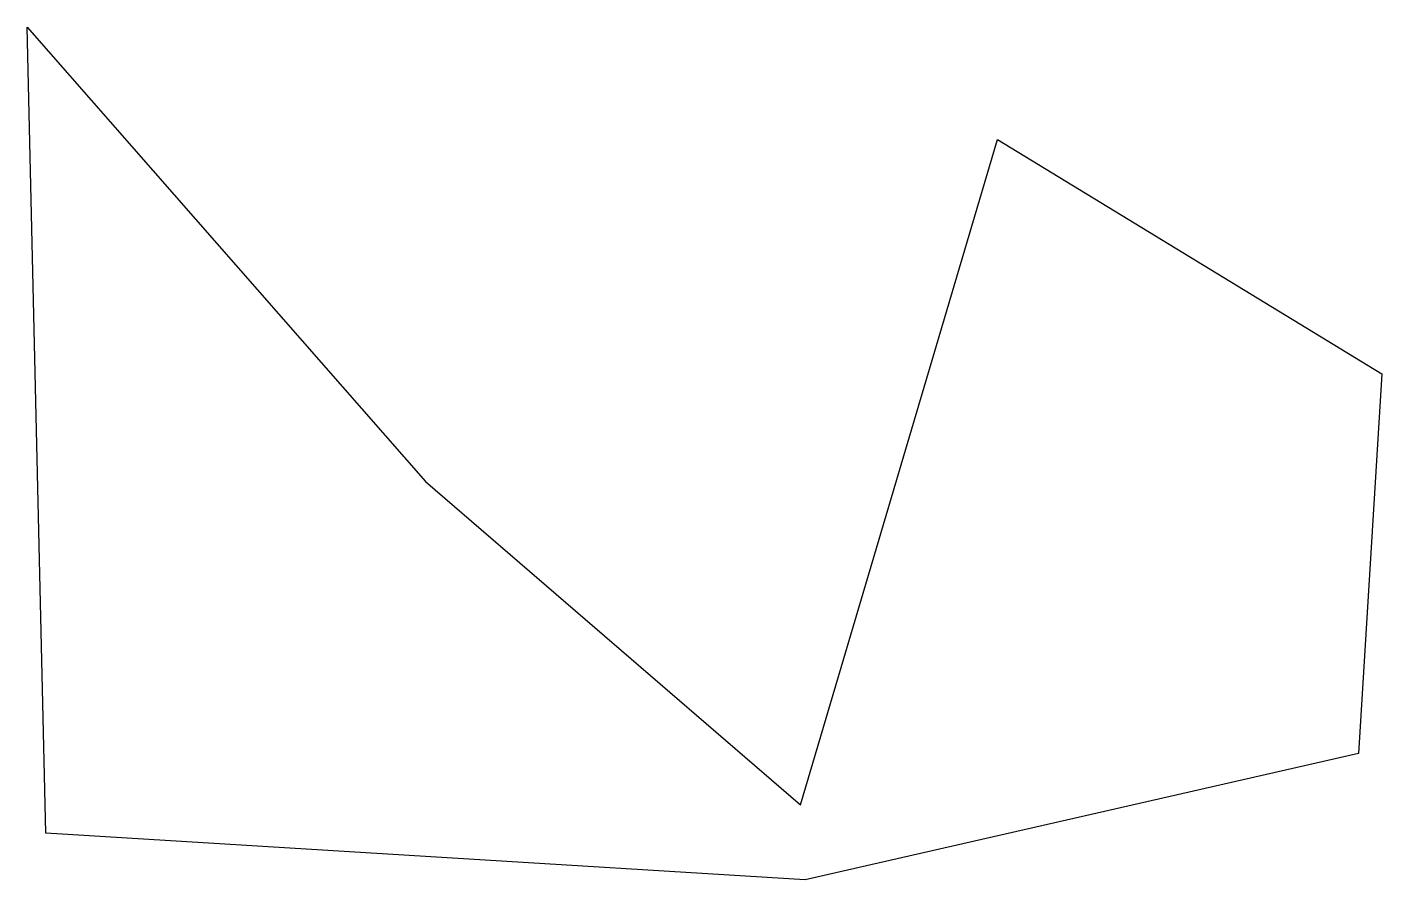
# Model space of a CAD drawing. Extents: x 2.4 to 60.7, y 0.2 to 36.9.
import ezdxf

# ---------------------------------------------------------------- set-up
doc = ezdxf.new("R2010")
doc.units = 0
doc.layers.get('0').update_dxf_attribs({"linetype": 'CONTINUOUS'})

msp = doc.modelspace()

# ---------------------------------------------------------------- linework, layer by layer
at = {"color": 7}
msp.add_lwpolyline([(3.225397, 2.217478), (2.419048, 36.890482), (19.553968, 17.336515), (35.680952, 3.426998), (44.147619, 32.052388), (60.677778, 21.973022), (59.669841, 5.644446), (35.88254, 0.201593), (3.225397, 2.217478)], dxfattribs=at)

doc.saveas('drawing.dxf')
